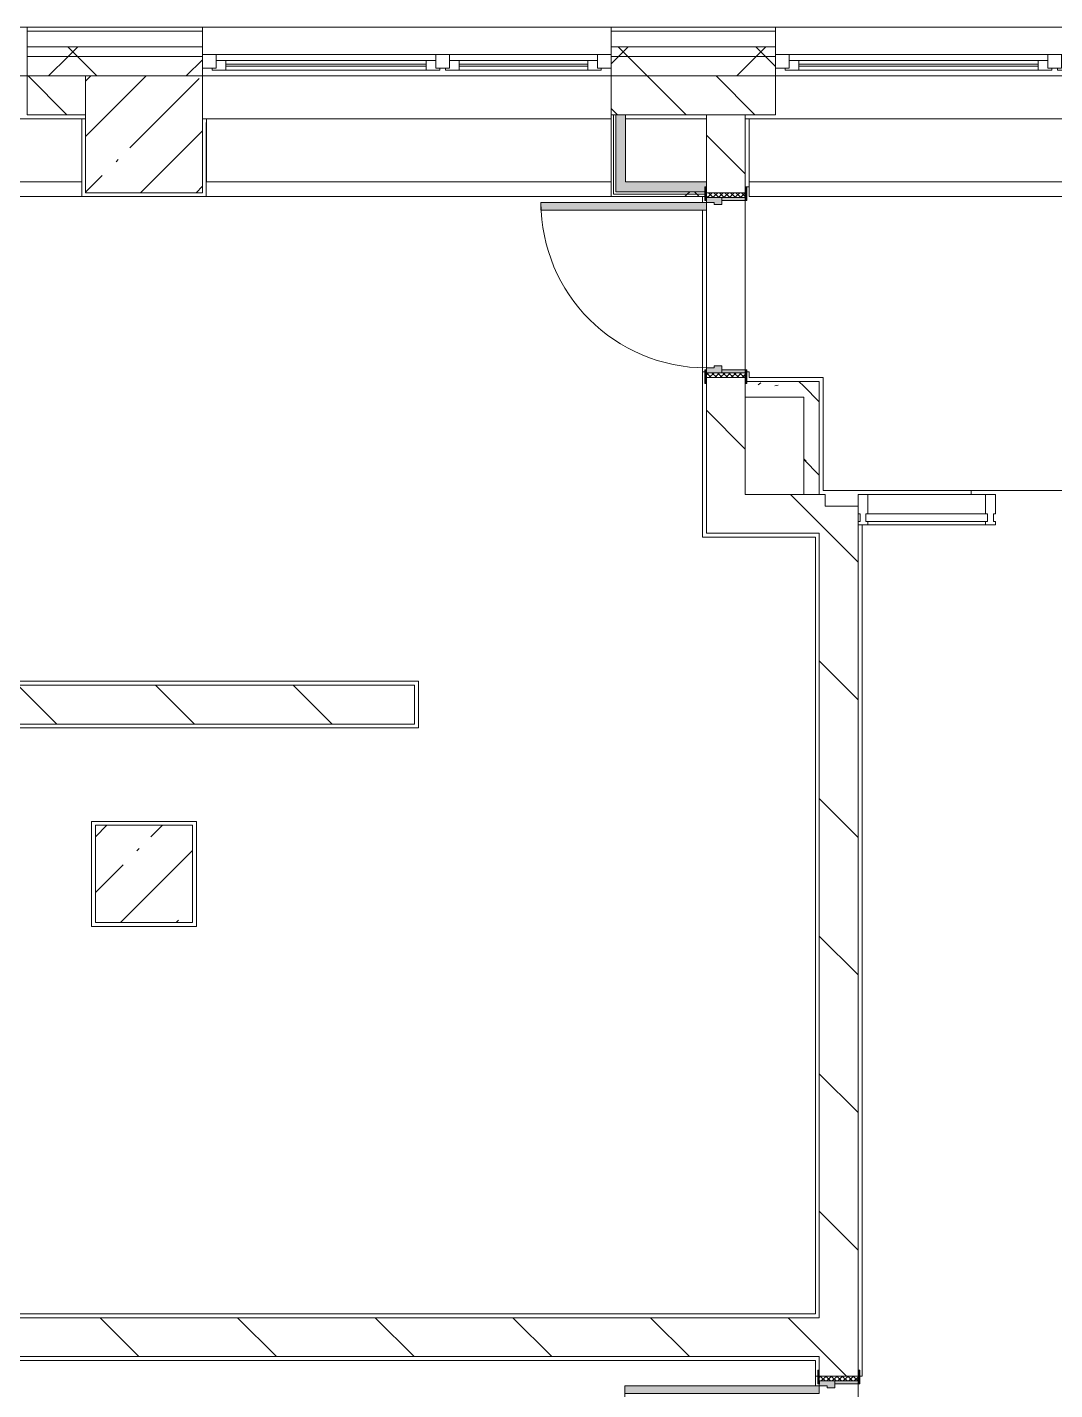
# Model space of a CAD drawing. Header units: millimetres. Extents: x -4005 to 195566, y -8553 to 29000.
# Drawn here: x 114553 to 119833, y 20350 to 27350 of the extents above; entities that cross this region are included whole.
import ezdxf

# ---------------------------------------------------------------- set-up
doc = ezdxf.new("R2010")
doc.units = ezdxf.units.MM
for name, color, linetype, lineweight, true_color in [('A-DOOR-2', 7, 'Continuous', 5, 0xaaaaaa), ('A-DOOR-3', 7, 'Continuous', 5, 0xe2e2e2), ('A-DOOR-FRAM-2', 7, 'Continuous', 5, 0xe2e2e2), ('A-DOOR-FRAM-3', 7, 'Continuous', 5, 0xaaaaaa), ('A-FLOR-2', 7, 'Continuous', 5, 0xaaaaaa), ('I-WALL-5', 7, 'Continuous', 9, 0xe7e7e7), ('I-WALL-8', 7, 'Continuous', 5, 0x787878)]:
    doc.layers.add(name, color=color, linetype=linetype, lineweight=lineweight, true_color=true_color)
for name, color, linetype, lineweight in [('A-GLAZ-2', 7, 'Continuous', 5), ('A-GLAZ-CWMG-2', 7, 'Continuous', 5), ('A-WALL', 7, 'Continuous', 9), ('A-WALL-2', 7, 'Continuous', 5), ('I-WALL-6', 7, 'Continuous', 5), ('S-COLS-3', 7, 'Continuous', 5)]:
    doc.layers.add(name, color=color, linetype=linetype, lineweight=lineweight)
pattern_1 = [(135, (60693.44, 0), (-353.5534, -353.5534), [])]
pattern_2 = [(45, (60693.44, 0), (-353.5534, 353.5534), []), (135, (60693.44, 0), (-353.5534, -353.5534), [])]
pattern_3 = [(135, (60693.44, 0), (-377.1708, -377.1708), [533.4, -88.9, 17.78, -88.9]), (135, (60693.44, 376.94), (-377.1708, -377.1708), []), (50, (60693.44, 0), (637.6445, -55.7866), [66.675, -733.425]), (355, (60693.44, 0), (-123.3494, 668.699), [53.34, -586.74]), (100.451, (60746.6, -4.65), (514.299, 612.908), [56.665, -623.315]), (46.184, (60693.44, 177.8), (948.776, -147.15), [100.012, -1100.137]), (96.636, (60772.5, 165.5), (830.909, 865.997), [84.998, -934.973]), (351.184, (60693.4, 177.8), (830.918, 865.988), [80.01, -880.11]), (21, (60782.34, 133.35), (530.6506, -357.9283), [66.675, -733.425]), (326, (60782.34, 133.35), (216.308, 644.6585), [53.34, -586.74]), (71.451, (60826.57, 103.5), (746.9596, 286.7243), [56.665, -623.315]), (37.5, (60693.44, 0), (10.8105, 295.9426), [16.764, -562.864, 16.764, -578.866, -588.962]), (37.5, (60693.44, 0), (10.8105, 295.9426), [-1175.258, 16.764, -572.198]), (7.5, (60693.44, 0), (233.8692, 350.6318), [16.764, -322.834, 16.764, -549.529, -224.472]), (7.5, (60693.44, 0), (233.8692, 350.6318), [-905.891, 16.764, -207.708]), (327.5, (60495.2, 0), (474.5678, -20.0513), [16.764, -205.486, 16.764, -676.656, -920.115]), (327.5, (60495.2, 0), (474.5678, -20.0513), [-915.67, 16.764, -903.351]), (317.5, (60406.3, 0), (518.4522, 88.9934), [16.764, -272.161, 16.764, -443.738, -653.415]), (317.5, (60406.3, 0), (518.4522, 88.9934), [-749.427, 16.764, -636.651])]
pattern_4 = [(45, (60693.44, 0), (-530.33, 530.33), []), (135, (60693.44, 0), (-530.33, -530.33), [])]

# ---------------------------------------------------------------- blocks, each defined once
blk = doc.blocks.new('Прямоугольный импост - Импост структурный с накладкой - 160мм Темный-32302292-1_4_1_птичка')
at = {"layer": 'A-GLAZ-CWMG-2'}
for p, q in [((-50, 40), (-50, 140)), ((-50, 140), (0, 140)), ((0, 140), (0, 40)), ((-40, 40), (-50, 40)), ((-50, -17), (-50, 0)), ((-50, 0), (-40, 0)), ((-40, 0), (-40, 40)), ((-10, 40), (-10, 0)), ((0, 40), (-10, 40)), ((-10, 0), (0, 0)), ((0, 0), (0, -17)), ((0, -17), (-50, -17))]:
    blk.add_line(p, q, dxfattribs=at)
blk = doc.blocks.new('110_Дверь_СКБ_1Ст_Внутренняя1 - Д-11л 950х2100-32173567-1_4_1_птичка')
at = {"layer": 'A-DOOR-2'}
h = blk.add_hatch(dxfattribs=at)
h.set_pattern_fill('FP_71', color=256, style=0, pattern_type=2)
h.set_pattern_definition([(135, (1826.41, 164.685), (-14.14214, -14.14214), []), (225, (1826.41, 164.685), (14.14214, -14.14214), [])])
h.paths.add_polyline_path([(462.5, -100), (487.5, -100), (487.5, 100), (462.5, 100)])
at = {"layer": 'A-DOOR-3'}
h = blk.add_hatch(color=256, dxfattribs=at)
h.paths.add_polyline_path([(-437.5, 20), (-402.5, 20), (-402.5, 60), (-412.5, 60), (-412.5, 100), (-437.5, 100)])
h.paths.add_polyline_path([(427.5, 44), (427.5, 20), (462.5, 20), (462.5, 100), (437.5, 100), (437.5, 60), (427.5, 60)])
at = {"layer": 'A-DOOR-FRAM-2'}
for points in [[(397.5, 637.3), (397.5, 100), (437.5, 100), (437.5, 950), (397.5, 950), (397.5, 702.8)], [(-492.5, 100), (-422.5, 100), (-422.5, 108), (-492.5, 108)], [(447.5, 100), (517.5, 100), (517.5, 108), (447.5, 108)], [(-437.5, -100), (-422.5, -100), (-422.5, 20), (-437.5, 20)], [(447.5, -100), (462.5, -100), (462.5, 20), (447.5, 20)], [(-492.5, -100), (-492.5, -108), (-422.5, -108), (-422.5, -100), (-482.5, -100)], [(447.5, -102.3), (447.5, -108), (517.5, -108), (517.5, -100), (447.5, -100)]]:
    blk.add_hatch(color=256, dxfattribs=at).paths.add_polyline_path(points)
at = {"layer": 'A-DOOR-FRAM-3'}
h = blk.add_hatch(dxfattribs=at)
h.set_pattern_fill('FP_72', color=256, style=0, pattern_type=2)
h.set_pattern_definition([(45, (-296.384, 164.685), (-14.1421, 14.1421), []), (135, (-296.384, 164.685), (-14.1421, -14.1421), [])])
h.paths.add_polyline_path([(-462.5, -100), (-437.5, -100), (-437.5, 100), (-462.5, 100)])
at = {"layer": 'A-DOOR-2'}
for p, q in [((437.5, 950), (397.5, 950)), ((397.5, 950), (397.5, 100)), ((437.5, 100), (437.5, 950)), ((397.5, 100), (437.5, 100))]:
    blk.add_line(p, q, dxfattribs=at)
blk.add_arc((437.5, 100), 850, 90, 180, dxfattribs=at)
at = {"layer": 'A-DOOR-FRAM-3'}
for p, q in [((-422.5, 108), (-492.5, 108)), ((-492.5, 108), (-492.5, 100)), ((-492.5, 100), (-422.5, 100)), ((-437.5, 100), (-462.5, 100)), ((-462.5, 100), (-462.5, -100)), ((-412.5, 100), (-437.5, 100)), ((-437.5, 100), (-437.5, 20)), ((-437.5, -100), (-437.5, 100)), ((-422.5, 100), (-437.5, 100)), ((-437.5, 100), (-437.5, 99)), ((-437.5, 99), (-422.5, 99)), ((-422.5, 100), (-422.5, 108)), ((-422.5, 99), (-422.5, 100)), ((-412.5, 60), (-412.5, 100)), ((437.5, 100), (437.5, 60)), ((462.5, 100), (437.5, 100)), ((517.5, 108), (447.5, 108)), ((447.5, 108), (447.5, 100)), ((462.5, 100), (447.5, 100)), ((447.5, 100), (447.5, 99)), ((447.5, 100), (517.5, 100)), ((447.5, 99), (462.5, 99)), ((462.5, 20), (462.5, 100)), ((487.5, 100), (462.5, 100)), ((462.5, 100), (462.5, -100)), ((462.5, 99), (462.5, 100)), ((487.5, -100), (487.5, 100)), ((517.5, 100), (517.5, 108)), ((-437.5, 20), (-402.5, 20)), ((-422.5, 20), (-437.5, 20)), ((-437.5, 20), (-437.5, -100)), ((-422.5, -100), (-422.5, 20)), ((-402.5, 60), (-412.5, 60)), ((-402.5, 20), (-402.5, 60)), ((437.5, 60), (427.5, 60)), ((427.5, 60), (427.5, 20)), ((427.5, 20), (462.5, 20)), ((462.5, 20), (447.5, 20)), ((447.5, 20), (447.5, -100)), ((462.5, -100), (462.5, 20)), ((-422.5, -100), (-492.5, -100)), ((-492.5, -100), (-492.5, -108)), ((-492.5, -108), (-422.5, -108)), ((-462.5, -100), (-437.5, -100)), ((-437.5, -100), (-422.5, -100)), ((-422.5, -108), (-422.5, -100)), ((447.5, -100), (462.5, -100)), ((517.5, -100), (447.5, -100)), ((447.5, -100), (447.5, -108)), ((447.5, -108), (517.5, -108)), ((462.5, -100), (487.5, -100)), ((517.5, -108), (517.5, -100))]:
    blk.add_line(p, q, dxfattribs=at)
blk = doc.blocks.new('PNS_Панель прямоугольная - Нр_Стекло - 40мм-32305525-1_4_1_птичка')
at = {"layer": 'A-GLAZ-2'}
for p, q in [((-312.5, 0), (312.5, 0)), ((302.5, 0), (-302.5, 0)), ((-302.5, -40), (302.5, -40))]:
    blk.add_line(p, q, dxfattribs=at)
blk = doc.blocks.new('Прямоугольный импост - Импост структурный с накладкой - 160мм Темный-32302294-1_4_1_птичка')
at = {"layer": 'A-GLAZ-CWMG-2'}
for p, q in [((-25, 40), (-25, 140)), ((-25, 140), (25, 140)), ((25, 140), (25, 40)), ((-15, 40), (-25, 40)), ((-25, -17), (-25, 0)), ((-25, 0), (-15, 0)), ((-15, 0), (-15, 40)), ((15, 40), (15, 0)), ((25, 40), (15, 40)), ((15, 0), (25, 0)), ((25, 0), (25, -17)), ((25, -17), (-25, -17))]:
    blk.add_line(p, q, dxfattribs=at)
blk = doc.blocks.new('Прямоугольный импост - Импост структурный с накладкой - 160мм Темный-32305521-1_4_1_птичка')
at = {"layer": 'A-GLAZ-CWMG-2'}
for p, q in [((58180, 24950), (58785, 24950)), ((58180, 24793), (58785, 24793))]:
    blk.add_line(p, q, dxfattribs=at)
blk = doc.blocks.new('BSC_Колонна _Прямоугольная - 500х500-33455413-1_4_1_птичка')
at = {"layer": 'S-COLS-3'}
h = blk.add_hatch(dxfattribs=at)
h.set_pattern_fill('FP_217', color=256, style=0, pattern_type=2)
h.set_pattern_definition([(45, (-54460, -23000), (-285.123, 285.123), []), (45, (-54174.88, -23000), (-285.123, 285.123), [504.031, -100.806, 16.764, -84.042])])
h.paths.add_polyline_path([(-244.2, -250), (250, -250), (250, 250), (-250, 250), (-250, -250)])
for p, q in [((250, 250), (-250, 250)), ((-250, 250), (-250, -250)), ((250, -250), (250, 250)), ((-250, -250), (250, -250))]:
    blk.add_line(p, q, dxfattribs=at)
blk = doc.blocks.new('120_Окно_СКБ_2Ст - 120_Окно_СКБ_2Ст 2100х2400 _мал створка справа_-19092174-1_4_1_птичка')
at = {"layer": 'A-GLAZ-2'}
for p, q in [((-1050, -75), (-1050, -5)), ((-1050, -5), (-980, -5)), ((1050, -5), (-1050, -5)), ((-980, -5), (-980, -75)), ((150, -35), (-980, -35)), ((-980, -35), (-980, -75)), ((-930, -85), (-930, -35)), ((-930, -55), (100, -55)), ((100, -65), (-930, -65)), ((100, -85), (100, -35)), ((150, -75), (150, -5)), ((150, -5), (220, -5)), ((150, -75), (150, -35)), ((220, -5), (220, -75)), ((980, -35), (220, -35)), ((220, -35), (220, -75)), ((270, -85), (270, -35)), ((270, -55), (930, -55)), ((930, -65), (270, -65)), ((930, -85), (930, -35)), ((980, -75), (980, -5)), ((980, -5), (1050, -5)), ((980, -75), (980, -35)), ((1050, -5), (1050, -75)), ((-980, -75), (-1050, -75)), ((-1050, -75), (-1000, -75)), ((-980, -75), (-1000, -75)), ((-1000, -75), (-1000, -85)), ((-1000, -85), (170, -85)), ((170, -85), (-1000, -85)), ((220, -75), (150, -75)), ((170, -75), (150, -75)), ((170, -75), (200, -75)), ((170, -85), (170, -75)), ((220, -75), (200, -75)), ((200, -75), (200, -85)), ((200, -85), (1000, -85)), ((1000, -85), (200, -85)), ((1050, -75), (980, -75)), ((1000, -75), (980, -75)), ((1000, -75), (1050, -75)), ((1000, -85), (1000, -75))]:
    blk.add_line(p, q, dxfattribs=at)
blk = doc.blocks.new('120_Окно_СКБ_2Ст - 120_Окно_СКБ_2Ст 2300х2400 _мал створка справа_-19949978-1_4_1_птичка')
at = {"layer": 'A-GLAZ-2'}
for p, q in [((-1150, -75), (-1150, -5)), ((-1150, -5), (-1080, -5)), ((1150, -5), (-1150, -5)), ((-1080, -5), (-1080, -75)), ((250, -35), (-1080, -35)), ((-1080, -35), (-1080, -75)), ((-1030, -85), (-1030, -35)), ((-1030, -55), (200, -55)), ((200, -65), (-1030, -65)), ((200, -85), (200, -35)), ((250, -75), (250, -5)), ((250, -5), (320, -5)), ((250, -75), (250, -35)), ((320, -5), (320, -75)), ((1080, -35), (320, -35)), ((320, -35), (320, -75)), ((370, -85), (370, -35)), ((370, -55), (1030, -55)), ((1030, -65), (370, -65)), ((1030, -85), (1030, -35)), ((1080, -75), (1080, -5)), ((1080, -5), (1150, -5)), ((1080, -75), (1080, -35)), ((1150, -5), (1150, -75)), ((-1080, -75), (-1150, -75)), ((-1150, -75), (-1100, -75)), ((-1080, -75), (-1100, -75)), ((-1100, -75), (-1100, -85)), ((-1100, -85), (270, -85)), ((270, -85), (-1100, -85)), ((320, -75), (250, -75)), ((270, -75), (250, -75)), ((270, -75), (300, -75)), ((270, -85), (270, -75)), ((320, -75), (300, -75)), ((300, -75), (300, -85)), ((300, -85), (1100, -85)), ((1100, -85), (300, -85)), ((1150, -75), (1080, -75)), ((1100, -75), (1080, -75)), ((1100, -75), (1150, -75)), ((1100, -85), (1100, -75))]:
    blk.add_line(p, q, dxfattribs=at)
blk = doc.blocks.new('110_Дверь_СКБ_1Ст_Внутренняя1 - Д-12 EIW 1100x2100h_кладовые _все__ коридор _между помещениями блока столовой__ моечные _все_-32936079-1_4_1_птичка')
at = {"layer": 'A-DOOR-2'}
h = blk.add_hatch(dxfattribs=at)
h.set_pattern_fill('FP_54', color=256, style=0, pattern_type=2)
h.set_pattern_definition([(135, (1751.41, 164.685), (-14.14214, -14.14214), []), (225, (1751.41, 164.685), (14.14214, -14.14214), [])])
h.paths.add_polyline_path([(537.5, -100), (562.5, -100), (562.5, 100), (537.5, 100)])
at = {"layer": 'A-DOOR-3'}
h = blk.add_hatch(color=256, dxfattribs=at)
h.paths.add_polyline_path([(-512.5, 20), (-477.5, 20), (-477.5, 60), (-487.5, 60), (-487.5, 100), (-512.5, 100)])
h.paths.add_polyline_path([(502.5, 44), (502.5, 20), (537.5, 20), (537.5, 100), (512.5, 100), (512.5, 60), (502.5, 60)])
at = {"layer": 'A-DOOR-FRAM-2'}
for points in [[(472.5, 120), (472.5, 100), (512.5, 100), (512.5, 1100), (472.5, 1100), (472.5, 178.7)], [(-567.5, 100), (-497.5, 100), (-497.5, 108), (-567.5, 108)], [(522.5, 100), (592.5, 100), (592.5, 108), (522.5, 108)], [(-512.5, -100), (-497.5, -100), (-497.5, 20), (-512.5, 20)], [(522.5, -100), (537.5, -100), (537.5, 20), (522.5, 20)], [(-567.5, -108), (-497.5, -108), (-497.5, -100), (-567.5, -100)], [(522.5, -108), (592.5, -108), (592.5, -100), (522.5, -100)]]:
    blk.add_hatch(color=256, dxfattribs=at).paths.add_polyline_path(points)
at = {"layer": 'A-DOOR-FRAM-3'}
h = blk.add_hatch(dxfattribs=at)
h.set_pattern_fill('FP_55', color=256, style=0, pattern_type=2)
h.set_pattern_definition([(45, (-371.384, 164.685), (-14.1421, 14.1421), []), (135, (-371.384, 164.685), (-14.1421, -14.1421), [])])
h.paths.add_polyline_path([(-537.5, -100), (-512.5, -100), (-512.5, 100), (-537.5, 100)])
at = {"layer": 'A-DOOR-2'}
for p, q in [((512.5, 1100), (472.5, 1100)), ((472.5, 1100), (472.5, 100)), ((512.5, 100), (512.5, 1100)), ((472.5, 100), (512.5, 100))]:
    blk.add_line(p, q, dxfattribs=at)
blk.add_arc((512.5, 100), 1000, 90, 180, dxfattribs=at)
at = {"layer": 'A-DOOR-FRAM-3'}
for p, q in [((-497.5, 108), (-567.5, 108)), ((-567.5, 108), (-567.5, 100)), ((-567.5, 100), (-497.5, 100)), ((-512.5, 100), (-537.5, 100)), ((-537.5, 100), (-537.5, -100)), ((-487.5, 100), (-512.5, 100)), ((-512.5, 100), (-512.5, 20)), ((-512.5, -100), (-512.5, 100)), ((-497.5, 100), (-512.5, 100)), ((-512.5, 100), (-512.5, 99)), ((-512.5, 99), (-497.5, 99)), ((-497.5, 100), (-497.5, 108)), ((-497.5, 99), (-497.5, 100)), ((-487.5, 60), (-487.5, 100)), ((512.5, 100), (512.5, 60)), ((537.5, 100), (512.5, 100)), ((592.5, 108), (522.5, 108)), ((522.5, 108), (522.5, 100)), ((537.5, 100), (522.5, 100)), ((522.5, 100), (522.5, 99)), ((522.5, 100), (592.5, 100)), ((522.5, 99), (537.5, 99)), ((537.5, 20), (537.5, 100)), ((562.5, 100), (537.5, 100)), ((537.5, 100), (537.5, -100)), ((537.5, 99), (537.5, 100)), ((562.5, -100), (562.5, 100)), ((592.5, 100), (592.5, 108)), ((-512.5, 20), (-477.5, 20)), ((-497.5, 20), (-512.5, 20)), ((-512.5, 20), (-512.5, -100)), ((-497.5, -100), (-497.5, 20)), ((-477.5, 60), (-487.5, 60)), ((-477.5, 20), (-477.5, 60)), ((512.5, 60), (502.5, 60)), ((502.5, 60), (502.5, 20)), ((502.5, 20), (537.5, 20)), ((537.5, 20), (522.5, 20)), ((522.5, 20), (522.5, -100)), ((537.5, -100), (537.5, 20)), ((-497.5, -100), (-567.5, -100)), ((-567.5, -100), (-567.5, -108)), ((-567.5, -108), (-497.5, -108)), ((-537.5, -100), (-512.5, -100)), ((-512.5, -100), (-497.5, -100)), ((-497.5, -108), (-497.5, -100)), ((522.5, -100), (537.5, -100)), ((592.5, -100), (522.5, -100)), ((522.5, -100), (522.5, -108)), ((522.5, -108), (592.5, -108)), ((537.5, -100), (562.5, -100)), ((592.5, -108), (592.5, -100))]:
    blk.add_line(p, q, dxfattribs=at)
blk = doc.blocks.new('Зашивка приборов отопления7 - Зашивка приборов отопления-33277170-1_4_1_птичка')
at = {"layer": 'A-WALL-2'}
for p, q in [((51619.5, 26880), (51619.5, 26555)), ((54140, 26880), (51619.5, 26880)), ((54140, 26555), (54140, 26880)), ((51619.5, 26555), (54140, 26555)), ((54140, 26555), (51619.5, 26555)), ((51619.5, 26555), (51619.5, 26480)), ((54140, 26480), (54140, 26555)), ((51619.5, 26480), (54140, 26480))]:
    blk.add_line(p, q, dxfattribs=at)
blk = doc.blocks.new('Зашивка приборов отопления8 - Зашивка приборов отопления-33277697-1_4_1_птичка')
at = {"layer": 'A-WALL-2'}
for p, q in [((52060.5, 26880), (52060.5, 26555)), ((54140, 26880), (52060.5, 26880)), ((54140, 26555), (52060.2, 26555)), ((52060.2, 26555), (52060.2, 26480)), ((52060.5, 26555), (54140, 26555)), ((52060.2, 26480), (54140, 26480))]:
    blk.add_line(p, q, dxfattribs=at)
blk = doc.blocks.new('Зашивка приборов отопления9 - Зашивка приборов отопления-33277916-1_4_1_птичка')
at = {"layer": 'A-WALL-2'}
for p, q in [((51570, 26880), (51570, 26555)), ((54140, 26880), (51570, 26880)), ((54140, 26555), (54140, 26880)), ((51570, 26555), (54140, 26555)), ((54140, 26555), (51570, 26555)), ((51570, 26555), (51570, 26480)), ((54140, 26480), (54140, 26555)), ((51570, 26480), (54140, 26480))]:
    blk.add_line(p, q, dxfattribs=at)

msp = doc.modelspace()

# ---------------------------------------------------------------- hatches: boundary and pattern name
at = {"layer": 'A-WALL-2'}
h = msp.add_hatch(dxfattribs=at)
h.set_pattern_fill('FP_172', color=256, style=0, pattern_type=2)
h.set_pattern_definition(pattern_2)
h.paths.add_polyline_path([(145443.4, 27200), (145663.4, 27200), (145663.4, 27250), (141043.4, 27250), (141043.4, 27200), (145441.7, 27200)])
h.paths.add_polyline_path([(127803.4, 27200), (127803.4, 27250), (126853.4, 27250), (126853.4, 27200), (127453.4, 27200)])
h.paths.add_polyline_path([(131003.4, 27200), (131503.4, 27200), (131503.4, 27250), (128903.4, 27250), (128903.4, 27200), (128977.5, 27200)])
h.paths.add_polyline_path([(133603.4, 27200), (134943.4, 27200), (134943.4, 27250), (133603.4, 27250), (133603.4, 27210)])
h.paths.add_polyline_path([(137943.4, 27200), (137943.4, 27250), (137043.4, 27250), (137043.4, 27200), (137443.4, 27200)])
h.paths.add_polyline_path([(121453.4, 27200), (121753.4, 27200), (121753.4, 27250), (120698.4, 27250), (120698.4, 27200)])
h.paths.add_polyline_path([(118398.4, 27200), (118398.4, 27250), (117553.4, 27250), (117553.4, 27200), (118243.4, 27200)])
h.paths.add_polyline_path([(114853.4, 27200), (115453.4, 27200), (115453.4, 27250), (114553.4, 27250), (114553.4, 27200)])
h.paths.add_polyline_path([(112196.6, 27200), (112453.4, 27200), (112453.4, 27250), (111553.4, 27250), (111553.4, 27200)])
h.paths.add_polyline_path([(109050.2, 27200), (109453.4, 27200), (109453.4, 27250), (108353.4, 27250), (108353.4, 27200), (108853.4, 27200)])
h.paths.add_polyline_path([(103806.2, 27200), (105253.4, 27200), (105253.4, 27250), (102853.4, 27250), (102853.4, 27200), (103473.4, 27200)])
h = msp.add_hatch(dxfattribs=at)
h.set_pattern_fill('FP_172', color=256, style=0, pattern_type=2)
h.set_pattern_definition(pattern_2)
h.paths.add_polyline_path([(103453.4, 27100), (105253.4, 27100), (105253.4, 27200), (102853.4, 27200), (102853.4, 27100)])
h.paths.add_polyline_path([(114553.4, 27100), (115453.4, 27100), (115453.4, 27200), (114553.4, 27200), (114553.4, 27140)])
h.paths.add_polyline_path([(144793.4, 27100), (145663.4, 27100), (145658.9, 27200), (141043.4, 27198.1), (141043.4, 27100), (144709.5, 27100)])
h.paths.add_polyline_path([(112293.4, 27100), (112453.4, 27100), (112453.4, 27200), (111553.4, 27200), (111553.4, 27100), (112196.6, 27100)])
h.paths.add_polyline_path([(117553.4, 27100), (118398.4, 27100), (118398.4, 27200), (117553.4, 27200), (117553.4, 27140)])
h.paths.add_polyline_path([(120698.4, 27100), (121753.4, 27100), (121753.4, 27200), (120698.4, 27200), (120698.4, 27140)])
h.paths.add_polyline_path([(126853.4, 27100), (127771.4, 27102), (127771.4, 27110), (127803.4, 27110), (127803.4, 27200), (126853.4, 27200), (126853.4, 27140)])
h.paths.add_polyline_path([(109453.4, 27100), (109453.4, 27200), (108353.4, 27200), (108353.4, 27100), (109050.2, 27100)])
h.paths.add_polyline_path([(137443.4, 27100), (137943.4, 27100), (137943.4, 27200), (137043.4, 27200), (137043.4, 27100), (137367.9, 27100)])
h.paths.add_polyline_path([(134233.4, 27100), (134943.4, 27100), (134943.4, 27200), (133603.4, 27200), (133603.4, 27100), (134221.5, 27100)])
h.paths.add_polyline_path([(128903.4, 27100), (131503.4, 27100), (131503.4, 27200), (128903.4, 27200), (128903.4, 27110), (128935.4, 27110), (128935.4, 27102), (128903.4, 27102)])
h = msp.add_hatch(dxfattribs=at)
h.set_pattern_fill('FP_154', color=256, style=0, pattern_type=2)
h.set_pattern_definition([(135, (60693.44, 0), (-176.7767, -176.7767), [])])
h.paths.add_polyline_path([(128899.4, 26900), (131003.4, 26900), (131003.4, 27100), (128899.4, 27100)])
h.paths.add_polyline_path([(112293.4, 26900), (112453.4, 26900), (112453.4, 27100), (111553.4, 27100), (111553.4, 26900), (112196.6, 26900)])
h.paths.add_polyline_path([(114553.4, 26900), (114853.4, 26900), (114853.4, 27100), (114553.4, 27100), (114553.4, 26969.4)])
h.paths.add_polyline_path([(141343.4, 26900), (141343.4, 27100), (141043.4, 27100), (141043.4, 26900)])
h.paths.add_polyline_path([(137443.4, 26900), (137443.4, 27100), (137043.4, 27100), (137043.4, 26900), (137367.9, 26900)])
h.paths.add_polyline_path([(117553.4, 26900), (118398.4, 26900), (118398.4, 27100), (117553.4, 27100)])
h.paths.add_polyline_path([(121635.8, 26900), (121753.4, 26900), (121753.4, 27100), (121453.4, 27100), (121453.4, 26900)])
h.paths.add_polyline_path([(103453.4, 26900), (105253.4, 26900), (105253.4, 27100), (103453.4, 27100), (103453.4, 27061.4)])
h.paths.add_polyline_path([(120853.4, 26900), (120853.4, 27100), (120698.4, 27100), (120698.4, 26900)])
h.paths.add_polyline_path([(134943.4, 26900), (134943.4, 27100), (134733.4, 27100), (134733.4, 26900)])
h.paths.add_polyline_path([(134233.4, 26900), (134233.4, 27100), (133603.4, 27100), (133603.4, 26900), (134221.5, 26900)])
h.paths.add_polyline_path([(127753.4, 26900), (127753.4, 27100), (127453.4, 27100), (127453.4, 26900)])
h.paths.add_polyline_path([(108353.4, 26900), (108853.4, 26900), (108853.4, 27100), (108353.4, 27100), (108353.4, 27079.6)])
at = {"layer": 'I-WALL-5'}
for points in [[(117578.4, 26505), (117628.4, 26505), (117628.4, 26900), (117578.4, 26896.6), (117578.4, 26555)], [(117965, 26505), (118035.4, 26505), (118035.4, 26530), (118043.4, 26534.3), (118043.4, 26555), (117628.4, 26555), (117628.4, 26505)]]:
    msp.add_hatch(color=256, dxfattribs=at).paths.add_polyline_path(points)
at = {"layer": 'I-WALL-6'}
h = msp.add_hatch(dxfattribs=at)
h.set_pattern_fill('FP_171', color=256, style=0, pattern_type=2)
h.set_pattern_definition(pattern_1)
h.paths.add_polyline_path([(118043.4, 24750), (118243.4, 24750), (118243.4, 25550), (118043.4, 25550), (118043.4, 25482.4)])
h.paths.add_polyline_path([(118043.4, 26500), (118243.4, 26500), (118243.4, 26900), (118043.4, 26900), (118043.4, 26530)])
h = msp.add_hatch(dxfattribs=at)
h.set_pattern_fill('FP_250', color=256, style=0, pattern_type=2)
h.set_pattern_definition(pattern_4)
h.paths.add_polyline_path([(118023.4, 26480), (118035.4, 26480), (118035.4, 26492.5), (117565.9, 26489.4), (117565.9, 26480), (117965, 26480)])
h = msp.add_hatch(dxfattribs=at)
h.set_pattern_fill('FP_250', color=256, style=0, pattern_type=2)
h.set_pattern_definition(pattern_4)
h.paths.add_polyline_path([(117965, 26492.5), (118035.4, 26492.7), (118035.4, 26505), (117578.4, 26505), (117578.4, 26492.5), (117628.4, 26492.5)])
h = msp.add_hatch(dxfattribs=at)
h.set_pattern_fill('FP_171', color=256, style=0, pattern_type=2)
h.set_pattern_definition(pattern_1)
h.paths.add_polyline_path([(118623.4, 24750), (118623.4, 24890), (118653.4, 24895.5), (118653.4, 24950), (118243.4, 24950), (118243.4, 24750), (118603.4, 24750)])
h = msp.add_hatch(dxfattribs=at)
h.set_pattern_fill('FP_171', color=256, style=0, pattern_type=2)
h.set_pattern_definition(pattern_1)
h.paths.add_polyline_path([(118823.4, 20720), (118823.4, 24890), (118623.4, 24890), (118623.4, 20720)])
h = msp.add_hatch(dxfattribs=at)
h.set_pattern_fill('FP_171', color=256, style=0, pattern_type=2)
h.set_pattern_definition(pattern_1)
h.paths.add_polyline_path([(115423.4, 23770), (116543.4, 23770), (116543.4, 23970), (112293.4, 23970), (112293.4, 23770), (114883.4, 23770)])
h = msp.add_hatch(dxfattribs=at)
h.set_pattern_fill('FP_171', color=256, style=0, pattern_type=2)
h.set_pattern_definition(pattern_1)
h.paths.add_polyline_path([(118603.4, 20520), (118823.4, 20520), (118823.4, 20720), (112293.4, 20720), (112293.4, 20520), (118023.4, 20520)])
h = msp.add_hatch(dxfattribs=at)
h.set_pattern_fill('FP_171', color=256, style=0, pattern_type=2)
h.set_pattern_definition(pattern_1)
h.paths.add_polyline_path([(118823.4, 18600), (118823.4, 19320), (118623.4, 19320), (118623.4, 18600)])
h.paths.add_polyline_path([(118823.4, 20420), (118823.4, 20520), (118623.4, 20520), (118623.4, 20420)])
at = {"layer": 'I-WALL-8'}
h = msp.add_hatch(dxfattribs=at)
h.set_pattern_fill('FP_179', color=256, style=0, pattern_type=2)
h.set_pattern_definition(pattern_3)
h.paths.add_polyline_path([(118489.4, 25450), (118543.4, 25450), (118543.4, 25530), (118251.4, 25530), (118251.4, 25520), (118243.4, 25520), (118243.4, 25450)])
h = msp.add_hatch(dxfattribs=at)
h.set_pattern_fill('FP_179', color=256, style=0, pattern_type=2)
h.set_pattern_definition(pattern_3)
h.paths.add_polyline_path([(118543.4, 24950), (118623.4, 24950), (118623.4, 25530), (118543.4, 25530), (118543.4, 24970)])
at = {"layer": 'S-COLS-3'}
h = msp.add_hatch(dxfattribs=at)
h.set_pattern_fill('FP_153', color=256, style=0, pattern_type=2)
h.set_pattern_definition([(45, (60693.44, 0), (-285.123, 285.123), []), (45, (60978.57, 0), (-285.123, 285.123), [504.031, -100.806, 16.764, -84.042])])
h.paths.add_polyline_path([(115453.4, 26500), (115453.4, 27100), (114853.4, 27100), (114853.4, 26500)])

# ---------------------------------------------------------------- linework, layer by layer
at = {"layer": 'A-FLOR-2'}
for p, q in [((115473.4, 26860), (115473.4, 26480)), ((118263.4, 26530), (118251.4, 26530)), ((115473.4, 26480), (114833.4, 26480)), ((118023.4, 26450), (118023.4, 26480)), ((118023.4, 26410), (118023.4, 24730)), ((118023.4, 25580), (118035.4, 25580)), ((118251.4, 25580), (118263.4, 25580)), ((118263.4, 25580), (118263.4, 25550)), ((118263.4, 25550), (118643.4, 25550)), ((118643.4, 25550), (118643.4, 24970)), ((118643.4, 24970), (127473.4, 24970)), ((119403.4, 24970), (119403.4, 24950)), ((118843.4, 24793), (118843.4, 20420)), ((118603.4, 24730), (118023.4, 24730)), ((118603.4, 20740), (118603.4, 24730)), ((112313.4, 23990), (116563.4, 23990)), ((116563.4, 23990), (116563.4, 23750)), ((116563.4, 23750), (112313.4, 23750)), ((114883.4, 22730), (114883.4, 23270)), ((114883.4, 23270), (115423.4, 23270)), ((115423.4, 23270), (115423.4, 22730)), ((115423.4, 22730), (114883.4, 22730)), ((112313.4, 20740), (118603.4, 20740)), ((118603.4, 20500), (112073.4, 20500)), ((118603.4, 20500), (118603.4, 20370)), ((118615.4, 20420), (118603.4, 20420)), ((118843.4, 20420), (118831.4, 20420))]:
    msp.add_line(p, q, dxfattribs=at)
at = {"layer": 'A-WALL'}
for p, q in [((115453.4, 27330), (114553.4, 27330)), ((118398.4, 27330), (117553.4, 27330)), ((115453.4, 27250), (114553.4, 27250)), ((118398.4, 27250), (117553.4, 27250)), ((115453.4, 27200), (114553.4, 27200)), ((118398.4, 27200), (117553.4, 27200)), ((114853.4, 27100), (114553.4, 27100)), ((114553.4, 27100), (114853.4, 27100)), ((118398.4, 27100), (117553.4, 27100)), ((117553.4, 27100), (118398.4, 27100)), ((117565.9, 26492.5), (117565.9, 26900)), ((117578.4, 26505), (117578.4, 26900)), ((118243.4, 26900), (118043.4, 26900)), ((118035.4, 26492.5), (117565.9, 26492.5)), ((118035.4, 26505), (117578.4, 26505)), ((118243.4, 25520), (118243.4, 25450)), ((118543.4, 24950), (118623.4, 24950))]:
    msp.add_line(p, q, dxfattribs=at)
at = {"layer": 'A-WALL-2'}
for p, q in [((111553.4, 27350), (127803.4, 27350)), ((114553.4, 27350), (114553.4, 27100)), ((115453.4, 27100), (115453.4, 27350)), ((117553.4, 27350), (117553.4, 27100)), ((118398.4, 27100), (118398.4, 27350)), ((114553.4, 27100), (112453.4, 27100)), ((114553.4, 27100), (114553.4, 26900)), ((114853.4, 26900), (114853.4, 27100)), ((117553.4, 27100), (114853.4, 27100)), ((117553.4, 27100), (117553.4, 26900)), ((118398.4, 26900), (118398.4, 27100)), ((120698.4, 27100), (118398.4, 27100)), ((114553.4, 26900), (114853.4, 26900)), ((117628.4, 26900), (118043.4, 26900)), ((118243.4, 26900), (118398.4, 26900))]:
    msp.add_line(p, q, dxfattribs=at)
at = {"layer": 'I-WALL-6'}
for p, q in [((115453.4, 27100), (117553.4, 27100)), ((118398.4, 27100), (120698.4, 27100)), ((114853.4, 26880), (112293.4, 26880)), ((117554.1, 26880), (115453.4, 26880)), ((117553.4, 26900), (117553.4, 26480)), ((117628.4, 26900), (117553.4, 26900)), ((117628.4, 26555), (117628.4, 26900)), ((118043.4, 26880), (117628.4, 26880)), ((118043.4, 26530), (118043.4, 26900)), ((118243.4, 26530), (118243.4, 26900)), ((120853.4, 26880), (118243.4, 26880)), ((118043.4, 26555), (117628.4, 26555)), ((117553.4, 26480), (118035.4, 26480)), ((118243.4, 26460), (118243.4, 25590)), ((118043.4, 25600), (118043.4, 26410)), ((118043.4, 25520), (118043.4, 24750)), ((118623.4, 25530), (118251.4, 25530)), ((118623.4, 24950), (118623.4, 25530)), ((118243.4, 25450), (118543.4, 25450)), ((118243.4, 24950), (118243.4, 25450)), ((118543.4, 25450), (118543.4, 24950)), ((118543.4, 24950), (118243.4, 24950)), ((118653.4, 24950), (118623.4, 24950)), ((118653.4, 24890), (118653.4, 24950)), ((118823.4, 24890), (118653.4, 24890)), ((118823.4, 20450), (118823.4, 24890)), ((118043.4, 24750), (118623.4, 24750)), ((118623.4, 24750), (118623.4, 20720)), ((116543.4, 23970), (112093.4, 23970)), ((116543.4, 23770), (116543.4, 23970)), ((112293.4, 23770), (116543.4, 23770)), ((118623.4, 20720), (112293.4, 20720)), ((112093.4, 20520), (118623.4, 20520)), ((118623.4, 20520), (118623.4, 20450)), ((118823.4, 20380), (118823.4, 19360))]:
    msp.add_line(p, q, dxfattribs=at)
at = {"layer": 'S-COLS-3'}
for p, q in [((115453.4, 27100), (114853.4, 27100)), ((114853.4, 27100), (114853.4, 26900)), ((115453.4, 26500), (115453.4, 27100)), ((114853.4, 26900), (114853.4, 26500)), ((114853.4, 26500), (115453.4, 26500))]:
    msp.add_line(p, q, dxfattribs=at)

# ---------------------------------------------------------------- block references
at = {"layer": 'A-DOOR-2', "rotation": 89.99999999999991}
for name, p in [('110_Дверь_СКБ_1Ст_Внутренняя1 - Д-11л 950х2100-32173567-1_4_1_птичка', (118143.4, 26012.5)), ('110_Дверь_СКБ_1Ст_Внутренняя1 - Д-12 EIW 1100x2100h_кладовые _все__ коридор _между помещениями блока столовой__ моечные _все_-32936079-1_4_1_птичка', (118723.4, 19857.5))]:
    msp.add_blockref(name, p, dxfattribs=at)
at = {"layer": 'A-GLAZ-2'}
for name, p in [('120_Окно_СКБ_2Ст - 120_Окно_СКБ_2Ст 2100х2400 _мал створка справа_-19092174-1_4_1_птичка', (116503.4, 27215)), ('120_Окно_СКБ_2Ст - 120_Окно_СКБ_2Ст 2300х2400 _мал створка справа_-19949978-1_4_1_птичка', (119548.4, 27215))]:
    msp.add_blockref(name, p, dxfattribs=at)
at = {"layer": 'A-GLAZ-2', "rotation": 180}
msp.add_blockref('PNS_Панель прямоугольная - Нр_Стекло - 40мм-32305525-1_4_1_птичка', (119175.9, 24810), dxfattribs=at)
at = {"layer": 'A-GLAZ-CWMG-2', "extrusion": (0, 0, -1)}
for name, p in [('Прямоугольный импост - Импост структурный с накладкой - 160мм Темный-32302292-1_4_1_птичка', (-118823.4, 24810)), ('Прямоугольный импост - Импост структурный с накладкой - 160мм Темный-32302294-1_4_1_птичка', (-119503.4, 24810))]:
    msp.add_blockref(name, p, dxfattribs=at)
at = {"layer": 'A-GLAZ-CWMG-2'}
msp.add_blockref('Прямоугольный импост - Импост структурный с накладкой - 160мм Темный-32305521-1_4_1_птичка', (60693.4, 0), dxfattribs=at)
at = {"layer": 'A-WALL-2'}
for name, p in [('Зашивка приборов отопления7 - Зашивка приборов отопления-33277170-1_4_1_птичка', (60693.4, 0)), ('Зашивка приборов отопления8 - Зашивка приборов отопления-33277697-1_4_1_птичка', (63413.4, 0)), ('Зашивка приборов отопления9 - Зашивка приборов отопления-33277916-1_4_1_птичка', (66693.4, 0))]:
    msp.add_blockref(name, p, dxfattribs=at)
at = {"layer": 'S-COLS-3'}
msp.add_blockref('BSC_Колонна _Прямоугольная - 500х500-33455413-1_4_1_птичка', (115153.4, 23000), dxfattribs=at)

doc.saveas('drawing.dxf')
